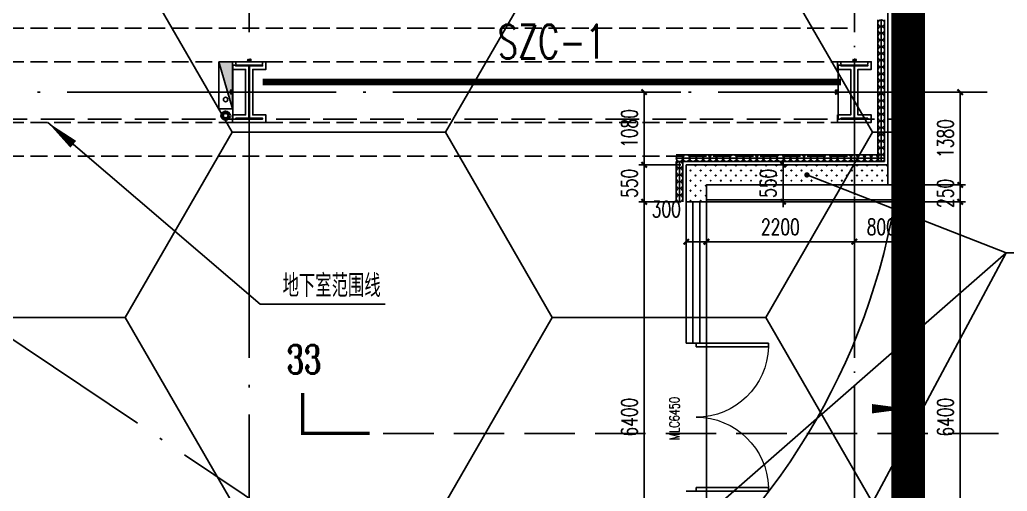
# Model space of a CAD drawing. Extents: x -821772 to -21949, y 506164 to 1049594.
# Drawn here: x -141266 to -126581, y 596840 to 603845 of the extents above; entities that cross this region are included whole.
import ezdxf
from ezdxf.enums import TextEntityAlignment as Align
from ezdxf.xclip import XClip

# ---------------------------------------------------------------- set-up
doc = ezdxf.new("R2010")
doc.units = 0
doc.header["$LTSCALE"] = 1000
doc.header["$MEASUREMENT"] = 0
doc.header["$XCLIPFRAME"] = 2
for name, pattern in [('10平面20250807_t3$0$CENTER', [2, 1.25, -0.25, 0.25, -0.25]), ('10平面20250807_t3$0$DASH', [0.35, 0.25, -0.1]), ('10平面20250807_t3$0$DOTE', [2.42, 2, -0.2, 0.02, -0.2]), ('DASH', [0.35, 0.25, -0.1])]:
    doc.linetypes.add(name, pattern=pattern)
doc.layers.get('Defpoints').update_dxf_attribs({"color": 210})
for name, color, linetype, lineweight in [('1-防火分区线', 201, 'DASH', 50), ('10平面20250807_t3$0$LG-ZF消防', 1, 'Continuous', 60), ('10平面20250807_t3$0$THIN', 8, 'Continuous', 0), ('10平面20250807_t3$0$柱间支撑', 8, '10平面20250807_t3$0$CENTER', 0)]:
    doc.layers.add(name, color=color, linetype=linetype, lineweight=lineweight)
for name, color, linetype in [('10平面20250807_t3$0$10平面$0$WINDOW', 8, 'Continuous'), ('10平面20250807_t3$0$10平面$0$WINDOW_TEXT', 8, 'Continuous'), ('10平面20250807_t3$0$A-AXIS-DOTE', 8, '10平面20250807_t3$0$DOTE'), ('10平面20250807_t3$0$A-AXIS-DP', 8, 'Continuous'), ('10平面20250807_t3$0$A-AXIS-SYMB', 8, 'Continuous'), ('10平面20250807_t3$0$A-CURTAIN', 8, 'Continuous'), ('10平面20250807_t3$0$A-HATCH-2', 8, 'Continuous'), ('10平面20250807_t3$0$A-HRAIL', 8, 'Continuous'), ('10平面20250807_t3$0$A-LIN-V', 8, 'Continuous'), ('10平面20250807_t3$0$A-WINDOW', 8, 'Continuous'), ('10平面20250807_t3$0$AS-COLN', 8, 'Continuous'), ('10平面20250807_t3$0$AS-WALL', 8, 'Continuous'), ('10平面20250807_t3$0$AS-结构边线层', 8, 'Continuous'), ('10平面20250807_t3$0$CURTWALL', 8, 'Continuous'), ('10平面20250807_t3$0$DIM_SYMB', 8, 'Continuous'), ('10平面20250807_t3$0$PUB_HATCH', 8, 'Continuous'), ('10平面20250807_t3$0$PUB_TEXT', 8, 'Continuous'), ('10平面20250807_t3$0$SB_ZF消火栓', 10, 'Continuous'), ('10平面20250807_t3$0$SB_ZF消火栓M', 10, 'Continuous'), ('10平面20250807_t3$0$WINDOW', 8, 'Continuous'), ('10平面20250807_t3$0$建-引出', 8, 'Continuous'), ('PUB_HATCH', 8, 'Continuous')]:
    doc.layers.add(name, color=color, linetype=linetype)
doc.styles.add('10平面20250807_t3$0$10平面$0$_TCH_WINDOW', font='SIMPLEX', dxfattribs={"height": 3.5, "bigfont": 'GBCBIG'})
doc.styles.add('10平面20250807_t3$0$_TCH_DIM_T3', font='SIMPLEX', dxfattribs={"width": 0.705882, "bigfont": 'GBCBIG'})
doc.styles.add('10平面20250807_t3$0$_TCH_LABEL', font='COMPLEX', dxfattribs={"bigfont": 'GBCBIG'})
doc.styles.add('10平面20250807_t3$0$A-STANDARD', font='SIMPLEX', dxfattribs={"bigfont": 'GBCBIG'})
doc.styles.add('10平面20250807_t3$0$TSSD_Rein', font='tj-romans1.shx', dxfattribs={"width": 0.7, "bigfont": 'tj-hztxt.shx'})
doc.dimstyles.new('10平面20250807_t3$0$_TCH_ARCH&&10', dxfattribs={"dimtxt": 29.75, "dimasz": 10, "dimexe": 10, "dimexo": 10, "dimgap": 12.625, "dimtad": 1, "dimdec": 0, "dimzin": 0, "dimdsep": 46, "dimtxsty": '10平面20250807_t3$0$_TCH_DIM_T3', "dimblk": '10平面20250807_t3$0$_ArchTick', "dimcen": 0.09, "dimclrt": 7, "dimazin": 2, "dimtfac": 1, "dimtdec": 0, "dimtix": 1, "dimtmove": 2, "dimatfit": 3, "dimfxl": 0, "dimtolj": 1, "dimtzin": 0, "dimarcsym": 0})
doc.dimstyles.new('10平面20250807_t3$0$_TCH_ARCH&&80', dxfattribs={"dimtxt": 238, "dimasz": 80, "dimexe": 80, "dimexo": 80, "dimgap": 101, "dimtad": 1, "dimdec": 0, "dimzin": 0, "dimdsep": 46, "dimtxsty": '10平面20250807_t3$0$_TCH_DIM_T3', "dimblk": '10平面20250807_t3$0$_ArchTick', "dimcen": 0.09, "dimclrt": 7, "dimazin": 2, "dimtfac": 1, "dimtdec": 0, "dimtix": 1, "dimtmove": 2, "dimatfit": 3, "dimfxl": 0, "dimtolj": 1, "dimtzin": 0, "dimarcsym": 0})
pattern_1 = [(45, (25.49, 21.51), (-75.000002, 75.000002), [24, -82.06602]), (135, (192.46, 21.51), (-75.000002, -75.000002), [24, -82.06602])]

# ---------------------------------------------------------------- blocks, each defined once
blk = doc.blocks.new('10平面20250807_t3$0$dote')
at = {"layer": '10平面20250807_t3$0$A-AXIS-DOTE'}
blk.add_line((91882.2, -264080), (91882.2, 36662.3), dxfattribs=at)
at = {"layer": '10平面20250807_t3$0$A-AXIS-DOTE', "ltscale": 2}
for p, q in [((82882.2, -264080), (82882.2, -167560.7)), ((98696.4, -202050), (-97273.6, -202050)), ((73878.2, -202050), (103882.2, -222150))]:
    blk.add_line(p, q, dxfattribs=at)
at = {"layer": '10平面20250807_t3$0$DIM_SYMB', "linetype": '10平面20250807_t3$0$DASH', "ltscale": 3}
blk.add_line((96126.4, -207120), (84476.4, -207120), dxfattribs=at)
at = {"layer": '10平面20250807_t3$0$DIM_SYMB', "const_width": 50}
blk.add_lwpolyline([(83676.4, -206520), (83676.4, -207120), (84676.4, -207120)], dxfattribs=at)
at = {"layer": '10平面20250807_t3$0$PUB_TEXT', "style": '10平面20250807_t3$0$_TCH_LABEL', "width": 0.705882}
blk.add_text('33', height=425, dxfattribs=at).set_placement((83440.7, -206232.5))
blk = doc.blocks.new('10平面20250807_t3$0$43243')
at = {"layer": '10平面20250807_t3$0$AS-结构边线层'}
blk.add_lwpolyline([(-155994, 548520), (-146454, 548520), (-146454, 549070), (-144354, 549070), (-144354, 548520), (-128354, 548520), (-128354, 548810), (-128054, 548810), (-128054, 561350), (-131054, 561350), (-131054, 565490), (-128054, 565490), (-128054, 594490), (-131055, 594490), (-131055, 601390), (-128054, 601390), (-128054, 621120), (-128354, 621120), (-144354, 621120), (-144354, 620570), (-146454, 620570), (-146454, 621120), (-155994, 621120)], dxfattribs=at)
blk = doc.blocks.new('10平面20250807_t3$0$4324324')
at = {"layer": '10平面20250807_t3$0$A-HATCH-2', "linetype": '10平面20250807_t3$0$DASH'}
for p, q in [((-294754.2, 603720.1), (-128854.2, 603720.1)), ((-294754.2, 603220.1), (-128854.2, 603220.1)), ((-294754.2, 602320), (-128854.2, 602320)), ((-294754.2, 601820), (-128854.2, 601820))]:
    blk.add_line(p, q, dxfattribs=at)
blk = doc.blocks.new('10平面20250807_t3$0$_ArchTick')
at = {"color": 0, "linetype": 'ByBlock', "const_width": 0.4}
blk.add_lwpolyline([(-0.5, -0.5), (0.5, 0.5)], dxfattribs=at)
blk = doc.blocks.new('*D10492')
at = {"layer": '10平面20250807_t3$0$A-AXIS-DP', "color": 0, "lineweight": -2}
for p, q in [((-165054, 621030), (-165054, 621079)), ((-165054, 621069), (-164654, 621069)), ((-164654, 621030), (-164654, 621079))]:
    blk.add_line(p, q, dxfattribs=at)
at = {"layer": 'Defpoints', "color": 0}
for p in [(-164654, 621069), (-165054, 621020), (-164654, 621020)]:
    blk.add_point(p, dxfattribs=at)
at = {"layer": '10平面20250807_t3$0$A-AXIS-DP', "color": 0, "lineweight": -2, "xscale": 10, "yscale": 10, "zscale": 10, "rotation": 180}
blk.add_blockref('10平面20250807_t3$0$_ArchTick', (-165054, 621069), dxfattribs=at)
at = {"layer": '10平面20250807_t3$0$A-AXIS-DP', "color": 0, "lineweight": -2, "xscale": 10, "yscale": 10, "zscale": 10}
blk.add_blockref('10平面20250807_t3$0$_ArchTick', (-164654, 621069), dxfattribs=at)
at = {"layer": '10平面20250807_t3$0$A-AXIS-DP', "color": 7, "insert": (-164854, 621096), "char_height": 29.8, "attachment_point": 5, "style": '10平面20250807_t3$0$_TCH_DIM_T3'}
blk.add_mtext('\\A1;400', dxfattribs=at)
blk = doc.blocks.new('*D10493')
at = {"layer": '10平面20250807_t3$0$A-AXIS-DP', "color": 0, "lineweight": -2}
for p, q in [((-165064, 621020), (-165105, 621020)), ((-165095, 620220), (-165095, 621020)), ((-165064, 620220), (-165105, 620220))]:
    blk.add_line(p, q, dxfattribs=at)
at = {"layer": 'Defpoints', "color": 0}
for p in [(-165095, 621020), (-165054, 621020), (-165054, 620220)]:
    blk.add_point(p, dxfattribs=at)
at = {"layer": '10平面20250807_t3$0$A-AXIS-DP', "color": 0, "lineweight": -2, "xscale": 10, "yscale": 10, "zscale": 10}
for p, rotation in [((-165095, 621020), 90), ((-165095, 620220), 270)]:
    blk.add_blockref('10平面20250807_t3$0$_ArchTick', p, dxfattribs=dict(at, rotation=rotation))
at = {"layer": '10平面20250807_t3$0$A-AXIS-DP', "color": 7, "insert": (-165123, 620620), "char_height": 29.8, "attachment_point": 5, "rotation": 90, "style": '10平面20250807_t3$0$_TCH_DIM_T3'}
blk.add_mtext('\\A1;800', dxfattribs=at)
blk = doc.blocks.new('10平面20250807_t3$0$23124232432')
at = {"layer": '10平面20250807_t3$0$柱间支撑', "const_width": 100}
blk.add_lwpolyline([(-129054, 602920), (-137654, 602920)], dxfattribs=at)
at = {"layer": '10平面20250807_t3$0$THIN', "style": '10平面20250807_t3$0$TSSD_Rein', "width": 0.7}
blk.add_text('SZC-1', height=500, dxfattribs=at).set_placement((-133354, 603120), align=Align.BOTTOM_CENTER)
blk = doc.blocks.new('10平面20250807_t3$0$99平面图例外参$0$$LinePat$圆环')
for points in [[(0, 150), (300, 150)], [(0, 0), (300, 0)], [(0, -150), (300, -150)]]:
    blk.add_lwpolyline(points)
at = {"color": 0}
blk.add_circle((150, 0), 150, dxfattribs=at)
blk = doc.blocks.new('10平面20250807_t3$0$34242343243')
at = {"layer": '10平面20250807_t3$0$A-HRAIL', "rotation": 90}
for p, xscale, yscale, zscale in [((-128454, 603845), -0.3341019207554806, 0.3333333333333333, 0.3333333333333333), ((-128454, 603745), -0.3341019207554806, 0.3333333333333333, 0.3333333333333333), ((-128454, 603644), -0.3341019207554806, 0.3333333333333333, 0.3333333333333333), ((-128454, 603544), -0.3341019207554806, 0.3333333333333333, 0.3333333333333333), ((-128454, 603444), -0.3341019207554806, 0.3333333333333333, 0.3333333333333333), ((-128454, 603344), -0.3341019207554806, 0.3333333333333333, 0.3333333333333333), ((-128454, 603243), -0.3341019207554806, 0.3333333333333333, 0.3333333333333333), ((-128454, 603143), -0.3341019207554806, 0.3333333333333333, 0.3333333333333333), ((-128454, 603043), -0.3341019207554806, 0.3333333333333333, 0.3333333333333333), ((-128454, 602943), -0.3341019207554806, 0.3333333333333333, 0.3333333333333333), ((-128454, 602843), -0.3341019207554806, 0.3333333333333333, 0.3333333333333333), ((-128454, 602742), -0.3341019207554806, 0.3333333333333333, 0.3333333333333333), ((-128454, 602642), -0.3341019207554806, 0.3333333333333333, 0.3333333333333333), ((-128454, 602542), -0.3341019207554806, 0.3333333333333333, 0.3333333333333333), ((-128454, 602442), -0.3341019207554806, 0.3333333333333333, 0.3333333333333333), ((-128454, 602341), -0.3341019207554806, 0.3333333333333333, 0.3333333333333333), ((-128454, 602241), -0.3341019207554806, 0.3333333333333333, 0.3333333333333333), ((-128454, 602141), -0.3341019207554806, 0.3333333333333333, 0.3333333333333333), ((-128454, 602041), -0.3341019207554806, 0.3333333333333333, 0.3333333333333333), ((-128454, 601940), -0.3341019207554806, 0.3333333333333333, 0.3333333333333333), ((-128454, 601840), -0.3341019207554806, 0.3333333333333333, 0.3333333333333333), ((-131454, 601640), 0.3333333327368342, 0.3333333327368342, 0.3333333327368342), ((-131454, 601540), 0.3333333327368342, 0.3333333327368342, 0.3333333327368342), ((-131454, 601440), 0.3333333327368342, 0.3333333327368342, 0.3333333327368342), ((-131454, 601340), 0.3333333327368342, 0.3333333327368342, 0.3333333327368342), ((-131454, 601240), 0.3333333327368342, 0.3333333327368342, 0.3333333327368342), ((-131454, 601140), 0.3333333327368342, 0.3333333327368342, 0.3333333327368342)]:
    blk.add_blockref('10平面20250807_t3$0$99平面图例外参$0$$LinePat$圆环', p, dxfattribs=dict(at, xscale=xscale, yscale=yscale, zscale=zscale))
at = {"layer": '10平面20250807_t3$0$A-HRAIL', "xscale": 0.333333326702653, "yscale": 0.333333326702653, "zscale": 0.333333326702653}
for p in [(-131504, 601790), (-131404, 601790), (-131304, 601790), (-131204, 601790), (-131104, 601790), (-131004, 601790), (-130904, 601790), (-130804, 601790), (-130704, 601790), (-130604, 601790), (-130504, 601790), (-130404, 601790), (-130304, 601790), (-130204, 601790), (-130104, 601790), (-130004, 601790), (-129904, 601790), (-129804, 601790), (-129704, 601790), (-129604, 601790), (-129504, 601790), (-129404, 601790), (-129304, 601790), (-129204, 601790), (-129104, 601790), (-129004, 601790), (-128904, 601790), (-128804, 601790), (-128704, 601790), (-128604, 601790), (-128504, 601790)]:
    blk.add_blockref('10平面20250807_t3$0$99平面图例外参$0$$LinePat$圆环', p, dxfattribs=at)
blk = doc.blocks.new('10平面20250807_t3$0$A$C5D961328')
at = {"layer": '10平面20250807_t3$0$SB_ZF消火栓'}
blk.add_hatch(color=256, dxfattribs=at).paths.add_polyline_path([(0, 40), (700, 40), (700, 240)])
at = {"layer": '10平面20250807_t3$0$A-LIN-V', "ltscale": 500}
blk.add_circle((350, 40), 10001, dxfattribs=at)
at = {"layer": '10平面20250807_t3$0$SB_ZF消火栓'}
for p, q in [((700, 240), (0, 240)), ((0, 240), (0, 40)), ((700, 240), (0, 40)), ((700, 240), (700, 40)), ((0, 40), (700, 40))]:
    blk.add_line(p, q, dxfattribs=at)
at = {"layer": '10平面20250807_t3$0$SB_ZF消火栓', "color": 1}
blk.add_circle((140, 140), 32.5, dxfattribs=at)
blk = doc.blocks.new('10平面20250807_t3$0$we42342343234')
at = {"layer": '10平面20250807_t3$0$LG-ZF消防'}
blk.add_circle((-138204, 602420), 50, dxfattribs=at)
at = {"layer": '10平面20250807_t3$0$SB_ZF消火栓M', "rotation": 90}
blk.add_blockref('10平面20250807_t3$0$A$C5D961328', (-138064, 602520), dxfattribs=at)
blk = doc.blocks.new('10平面20250807_t3$0$234243242332')
at = {"layer": '10平面20250807_t3$0$SB_ZF消火栓'}
blk.add_blockref('10平面20250807_t3$0$we42342343234', (0, 0), dxfattribs=at)
blk = doc.blocks.new('*D11328')
at = {"layer": '10平面20250807_t3$0$A-AXIS-DP', "color": 0, "lineweight": -2}
for p, q in [((-129627, 601690), (-129995, 601690)), ((-129915, 601690), (-129915, 601770)), ((-129915, 601140), (-129915, 601690)), ((-129627, 601140), (-129995, 601140)), ((-129915, 601140), (-129915, 601060))]:
    blk.add_line(p, q, dxfattribs=at)
at = {"layer": 'Defpoints', "color": 0}
for p in [(-129915, 601690), (-129547, 601690), (-129547, 601140)]:
    blk.add_point(p, dxfattribs=at)
at = {"layer": '10平面20250807_t3$0$A-AXIS-DP', "color": 0, "lineweight": -2, "xscale": 80, "yscale": 80, "zscale": 80}
for p, rotation in [((-129915, 601690), 270), ((-129915, 601140), 90)]:
    blk.add_blockref('10平面20250807_t3$0$_ArchTick', p, dxfattribs=dict(at, rotation=rotation))
at = {"layer": '10平面20250807_t3$0$A-AXIS-DP', "color": 7, "insert": (-130135, 601415), "char_height": 238, "attachment_point": 5, "rotation": 90, "style": '10平面20250807_t3$0$_TCH_DIM_T3'}
blk.add_mtext('\\A1;550', dxfattribs=at)
blk = doc.blocks.new('*D11811')
at = {"layer": '10平面20250807_t3$0$A-AXIS-DP', "color": 0, "lineweight": -2}
for p, q in [((-127974, 601140), (-127200, 601140)), ((-127280, 594740), (-127280, 601140)), ((-127974, 594740), (-127200, 594740))]:
    blk.add_line(p, q, dxfattribs=at)
at = {"layer": 'Defpoints', "color": 0}
for p in [(-128054, 601140), (-127280, 601140), (-128054, 594740)]:
    blk.add_point(p, dxfattribs=at)
at = {"layer": '10平面20250807_t3$0$A-AXIS-DP', "color": 0, "lineweight": -2, "xscale": 80, "yscale": 80, "zscale": 80}
for p, rotation in [((-127280, 601140), 90), ((-127280, 594740), 270)]:
    blk.add_blockref('10平面20250807_t3$0$_ArchTick', p, dxfattribs=dict(at, rotation=rotation))
at = {"layer": '10平面20250807_t3$0$A-AXIS-DP', "color": 7, "insert": (-127500, 597940), "char_height": 238, "attachment_point": 5, "rotation": 90, "style": '10平面20250807_t3$0$_TCH_DIM_T3'}
blk.add_mtext('\\A1;6400', dxfattribs=at)
blk = doc.blocks.new('*D11812')
at = {"layer": '10平面20250807_t3$0$A-AXIS-DP', "color": 0, "lineweight": -2}
for p, q in [((-127974, 601390), (-127200, 601390)), ((-127280, 601390), (-127280, 601470)), ((-127280, 601140), (-127280, 601390)), ((-127974, 601140), (-127200, 601140)), ((-127280, 601140), (-127280, 601060))]:
    blk.add_line(p, q, dxfattribs=at)
at = {"layer": 'Defpoints', "color": 0}
for p in [(-128054, 601390), (-127280, 601390), (-128054, 601140)]:
    blk.add_point(p, dxfattribs=at)
at = {"layer": '10平面20250807_t3$0$A-AXIS-DP', "color": 0, "lineweight": -2, "xscale": 80, "yscale": 80, "zscale": 80}
for p, rotation in [((-127280, 601390), 270), ((-127280, 601140), 90)]:
    blk.add_blockref('10平面20250807_t3$0$_ArchTick', p, dxfattribs=dict(at, rotation=rotation))
at = {"layer": '10平面20250807_t3$0$A-AXIS-DP', "color": 7, "insert": (-127500, 601265), "char_height": 238, "attachment_point": 5, "rotation": 90, "style": '10平面20250807_t3$0$_TCH_DIM_T3'}
blk.add_mtext('\\A1;250', dxfattribs=at)
blk = doc.blocks.new('*D11813')
at = {"layer": '10平面20250807_t3$0$A-AXIS-DP', "color": 0, "lineweight": -2}
for p, q in [((-127974, 602770), (-127200, 602770)), ((-127280, 601390), (-127280, 602770)), ((-127974, 601390), (-127200, 601390))]:
    blk.add_line(p, q, dxfattribs=at)
at = {"layer": 'Defpoints', "color": 0}
for p in [(-128054, 602770), (-127280, 602770), (-128054, 601390)]:
    blk.add_point(p, dxfattribs=at)
at = {"layer": '10平面20250807_t3$0$A-AXIS-DP', "color": 0, "lineweight": -2, "xscale": 80, "yscale": 80, "zscale": 80}
for p, rotation in [((-127280, 602770), 90), ((-127280, 601390), 270)]:
    blk.add_blockref('10平面20250807_t3$0$_ArchTick', p, dxfattribs=dict(at, rotation=rotation))
at = {"layer": '10平面20250807_t3$0$A-AXIS-DP', "color": 7, "insert": (-127500, 602080), "char_height": 238, "attachment_point": 5, "rotation": 90, "style": '10平面20250807_t3$0$_TCH_DIM_T3'}
blk.add_mtext('\\A1;1380', dxfattribs=at)
blk = doc.blocks.new('*D11922')
at = {"layer": '10平面20250807_t3$0$A-AXIS-DP', "color": 0, "lineweight": -2}
for p, q in [((-131435, 602770), (-132060, 602770)), ((-131980, 601690), (-131980, 602770)), ((-131435, 601690), (-132060, 601690))]:
    blk.add_line(p, q, dxfattribs=at)
at = {"layer": 'Defpoints', "color": 0}
for p in [(-131980, 602770), (-131355, 602770), (-131355, 601690)]:
    blk.add_point(p, dxfattribs=at)
at = {"layer": '10平面20250807_t3$0$A-AXIS-DP', "color": 0, "lineweight": -2, "xscale": 80, "yscale": 80, "zscale": 80}
for p, rotation in [((-131980, 602770), 90), ((-131980, 601690), 270)]:
    blk.add_blockref('10平面20250807_t3$0$_ArchTick', p, dxfattribs=dict(at, rotation=rotation))
at = {"layer": '10平面20250807_t3$0$A-AXIS-DP', "color": 7, "insert": (-132200, 602230), "char_height": 238, "attachment_point": 5, "rotation": 90, "style": '10平面20250807_t3$0$_TCH_DIM_T3'}
blk.add_mtext('\\A1;1080', dxfattribs=at)
blk = doc.blocks.new('*D11923')
at = {"layer": '10平面20250807_t3$0$A-AXIS-DP', "color": 0, "lineweight": -2}
for p, q in [((-131435, 601690), (-132060, 601690)), ((-131980, 601690), (-131980, 601770)), ((-131980, 601140), (-131980, 601690)), ((-131435, 601140), (-132060, 601140)), ((-131980, 601140), (-131980, 601060))]:
    blk.add_line(p, q, dxfattribs=at)
at = {"layer": 'Defpoints', "color": 0}
for p in [(-131980, 601690), (-131355, 601690), (-131355, 601140)]:
    blk.add_point(p, dxfattribs=at)
at = {"layer": '10平面20250807_t3$0$A-AXIS-DP', "color": 0, "lineweight": -2, "xscale": 80, "yscale": 80, "zscale": 80}
for p, rotation in [((-131980, 601690), 270), ((-131980, 601140), 90)]:
    blk.add_blockref('10平面20250807_t3$0$_ArchTick', p, dxfattribs=dict(at, rotation=rotation))
at = {"layer": '10平面20250807_t3$0$A-AXIS-DP', "color": 7, "insert": (-132200, 601415), "char_height": 238, "attachment_point": 5, "rotation": 90, "style": '10平面20250807_t3$0$_TCH_DIM_T3'}
blk.add_mtext('\\A1;550', dxfattribs=at)
blk = doc.blocks.new('*D11924')
at = {"layer": '10平面20250807_t3$0$A-AXIS-DP', "color": 0, "lineweight": -2}
for p, q in [((-131435, 601140), (-132060, 601140)), ((-131980, 594740), (-131980, 601140)), ((-131435, 594740), (-132060, 594740))]:
    blk.add_line(p, q, dxfattribs=at)
at = {"layer": 'Defpoints', "color": 0}
for p in [(-131980, 601140), (-131355, 601140), (-131355, 594740)]:
    blk.add_point(p, dxfattribs=at)
at = {"layer": '10平面20250807_t3$0$A-AXIS-DP', "color": 0, "lineweight": -2, "xscale": 80, "yscale": 80, "zscale": 80}
for p, rotation in [((-131980, 601140), 90), ((-131980, 594740), 270)]:
    blk.add_blockref('10平面20250807_t3$0$_ArchTick', p, dxfattribs=dict(at, rotation=rotation))
at = {"layer": '10平面20250807_t3$0$A-AXIS-DP', "color": 7, "insert": (-132200, 597940), "char_height": 238, "attachment_point": 5, "rotation": 90, "style": '10平面20250807_t3$0$_TCH_DIM_T3'}
blk.add_mtext('\\A1;6400', dxfattribs=at)
blk = doc.blocks.new('*D11926')
at = {"layer": '10平面20250807_t3$0$A-AXIS-DP', "color": 0, "lineweight": -2}
for p, q in [((-128854, 601220), (-128854, 600467)), ((-128054, 601220), (-128054, 600467)), ((-128854, 600547), (-128054, 600547))]:
    blk.add_line(p, q, dxfattribs=at)
at = {"layer": 'Defpoints', "color": 0}
for p in [(-128854, 601300), (-128054, 601300), (-128054, 600547)]:
    blk.add_point(p, dxfattribs=at)
at = {"layer": '10平面20250807_t3$0$A-AXIS-DP', "color": 0, "lineweight": -2, "xscale": 80, "yscale": 80, "zscale": 80, "rotation": 180}
blk.add_blockref('10平面20250807_t3$0$_ArchTick', (-128854, 600547), dxfattribs=at)
at = {"layer": '10平面20250807_t3$0$A-AXIS-DP', "color": 0, "lineweight": -2, "xscale": 80, "yscale": 80, "zscale": 80}
blk.add_blockref('10平面20250807_t3$0$_ArchTick', (-128054, 600547), dxfattribs=at)
at = {"layer": '10平面20250807_t3$0$A-AXIS-DP', "color": 7, "insert": (-128454, 600767), "char_height": 238, "attachment_point": 5, "style": '10平面20250807_t3$0$_TCH_DIM_T3'}
blk.add_mtext('\\A1;800', dxfattribs=at)
blk = doc.blocks.new('*D11927')
at = {"layer": '10平面20250807_t3$0$A-AXIS-DP', "color": 0, "lineweight": -2}
for p, q in [((-131054, 601220), (-131054, 600467)), ((-128854, 601220), (-128854, 600467)), ((-131054, 600547), (-128854, 600547))]:
    blk.add_line(p, q, dxfattribs=at)
at = {"layer": 'Defpoints', "color": 0}
for p in [(-131054, 601300), (-128854, 601300), (-128854, 600547)]:
    blk.add_point(p, dxfattribs=at)
at = {"layer": '10平面20250807_t3$0$A-AXIS-DP', "color": 0, "lineweight": -2, "xscale": 80, "yscale": 80, "zscale": 80, "rotation": 180}
blk.add_blockref('10平面20250807_t3$0$_ArchTick', (-131054, 600547), dxfattribs=at)
at = {"layer": '10平面20250807_t3$0$A-AXIS-DP', "color": 0, "lineweight": -2, "xscale": 80, "yscale": 80, "zscale": 80}
blk.add_blockref('10平面20250807_t3$0$_ArchTick', (-128854, 600547), dxfattribs=at)
at = {"layer": '10平面20250807_t3$0$A-AXIS-DP', "color": 7, "insert": (-129954, 600767), "char_height": 238, "attachment_point": 5, "style": '10平面20250807_t3$0$_TCH_DIM_T3'}
blk.add_mtext('\\A1;2200', dxfattribs=at)
blk = doc.blocks.new('*D11928')
at = {"layer": '10平面20250807_t3$0$A-AXIS-DP', "color": 0, "lineweight": -2}
for p, q in [((-131355, 601220), (-131355, 600467)), ((-131054, 601220), (-131054, 600467)), ((-131355, 600547), (-131054, 600547))]:
    blk.add_line(p, q, dxfattribs=at)
at = {"layer": 'Defpoints', "color": 0}
for p in [(-131355, 601300), (-131054, 601300), (-131054, 600547)]:
    blk.add_point(p, dxfattribs=at)
at = {"layer": '10平面20250807_t3$0$A-AXIS-DP', "color": 0, "lineweight": -2, "xscale": 80, "yscale": 80, "zscale": 80, "rotation": 180}
blk.add_blockref('10平面20250807_t3$0$_ArchTick', (-131355, 600547), dxfattribs=at)
at = {"layer": '10平面20250807_t3$0$A-AXIS-DP', "color": 0, "lineweight": -2, "xscale": 80, "yscale": 80, "zscale": 80}
blk.add_blockref('10平面20250807_t3$0$_ArchTick', (-131054, 600547), dxfattribs=at)
at = {"layer": '10平面20250807_t3$0$A-AXIS-DP', "color": 7, "insert": (-131651, 601030), "char_height": 238, "attachment_point": 5, "style": '10平面20250807_t3$0$_TCH_DIM_T3'}
blk.add_mtext('\\A1;300', dxfattribs=at)
blk = doc.blocks.new('10平面20250807_t3$0$10平面$0$$DorLib2D$00000002')
for p, q in [((-0.5, 0), (-0.5, 0.4875)), ((-0.475, 0.4875), (-0.5, 0.4875)), ((-0.475, 0), (-0.475, 0.4875)), ((0.475, 0), (0.475, 0.4875)), ((0.475, 0.4875), (0.5, 0.4875)), ((0.5, 0), (0.5, 0.4875)), ((-0.5, 0), (-0.475, 0)), ((0.5, 0), (0.475, 0))]:
    blk.add_line(p, q)
at = {"lineweight": 13}
for centre, start, end in [((-0.4875, 0), 0, 88.53072), ((0.4875, 0), 91.46928, 180)]:
    blk.add_arc(centre, 0.4875, start, end, dxfattribs=at)
blk = doc.blocks.new('10平面20250807_t3$0$w42343243')
at = {"layer": '10平面20250807_t3$0$A-HATCH-2'}
blk.add_lwpolyline([(-165104.2, 621070), (-164604.2, 621070), (-164604.2, 620958), (-164800.2, 620958), (-164800.2, 620282), (-164604.2, 620282), (-164604.2, 620170), (-165104.2, 620170), (-165104.2, 620282), (-164908.2, 620282), (-164908.2, 620958), (-165104.2, 620958)], close=True, dxfattribs=at)
at = {"layer": '10平面20250807_t3$0$AS-COLN', "color": 3}
blk.add_lwpolyline([(-165054.2, 621020), (-164654.2, 621020), (-164654.2, 621008), (-164850.2, 621008), (-164850.2, 620232), (-164654.2, 620232), (-164654.2, 620220), (-165054.2, 620220), (-165054.2, 620232), (-164858.2, 620232), (-164858.2, 621008), (-165054.2, 621008)], close=True, dxfattribs=at)
at = {"layer": '10平面20250807_t3$0$A-AXIS-DP'}
for p1, p2, distance, picture, middle in [((-165054.2, 621020), (-164654.2, 621020), 48.8, '*D10492', (-164854.2, 621096.2)), ((-165054.2, 620220), (-165054.2, 621020), 41.2, '*D10493', (-165122.9, 620620))]:
    dim = blk.add_aligned_dim(p1=p1, p2=p2, distance=distance, dimstyle='10平面20250807_t3$0$_TCH_ARCH&&10', dxfattribs=at)
    dim.commit()
    dim.dimension.update_dxf_attribs({"geometry": picture, "text_midpoint": middle})
blk = doc.blocks.new('10平面20250807_t3$0$42343')
at = {"layer": '10平面20250807_t3$0$A-WINDOW'}
for p in [(27000, -17850), (36000, -17850)]:
    blk.add_blockref('10平面20250807_t3$0$w42343243', p, dxfattribs=at)
blk = doc.blocks.new('10平面20250807_t3')
at = {"layer": '10平面20250807_t3$0$PUB_HATCH'}
h = blk.add_hatch(dxfattribs=at)
h.set_pattern_fill('石膏板', color=256, scale=30, style=0)
h.set_pattern_definition(pattern_1)
h.paths.add_polyline_path([(-131354.6, 601690), (-131054.6, 601390), (-128354.2, 601390), (-128354.2, 601690)])
h = blk.add_hatch(dxfattribs=at)
h.set_pattern_fill('石膏板', color=256, scale=30, style=0)
h.set_pattern_definition(pattern_1)
h.paths.add_polyline_path([(-131354.6, 601690), (-131354.6, 601140), (-131054.6, 601140), (-131054.6, 601390)])
at = {"linetype": '10平面20250807_t3$0$DASH', "ltscale": 2}
blk.add_lwpolyline([(-147254.2, 602370), (-128054.2, 602370), (-128054.2, 621119.8), (-147254.2, 621119.8)], close=True, dxfattribs=at)
at = {"layer": '10平面20250807_t3$0$10平面$0$WINDOW'}
blk.add_line((-131054.6, 599040), (-131054.6, 596840), dxfattribs=at)
at = {"layer": '10平面20250807_t3$0$A-AXIS-SYMB'}
for p, q in [((-129559.6, 601540), (-126594.7, 600383.2)), ((-131204.2, 596356.5), (-126594.7, 600383.2)), ((-129835.6, 594340), (-126594.7, 600383.2)), ((-126594.7, 600383.2), (-122228.5, 600383.2))]:
    blk.add_line(p, q, dxfattribs=at)
at = {"layer": '10平面20250807_t3$0$A-AXIS-SYMB', "const_width": 40}
blk.add_lwpolyline([(-129578.2, 601547.3, 1), (-129541, 601532.7, 1)], format="xyb", close=True, dxfattribs=at)
at = {"layer": '10平面20250807_t3$0$A-AXIS-SYMB'}
blk.add_lwpolyline([(-129527.7, 598065.8, 0, 0, 0), (-128067.7, 598065.8, 0, 140, 0), (-128592.7, 598065.8, 0, 0, 0)], format="xyseb", dxfattribs=at)
at = {"layer": '10平面20250807_t3$0$A-CURTAIN'}
for points in [[(-128054.2, 601390), (-128054.2, 601140), (-131054.2, 601140)], [(-128084.2, 601390), (-128084.2, 601170), (-131054.2, 601170)]]:
    blk.add_lwpolyline(points, dxfattribs=at)
at = {"layer": '10平面20250807_t3$0$AS-WALL'}
for p, q in [((-131354.6, 601690), (-128354.2, 601690)), ((-131354.6, 601690), (-131354.6, 601140)), ((-131054.6, 601390), (-128354.2, 601390)), ((-131054.6, 601140), (-131054.6, 601390)), ((-131354.6, 601140), (-131054.6, 601140))]:
    blk.add_line(p, q, dxfattribs=at)
at = {"layer": '10平面20250807_t3$0$CURTWALL'}
for p, q in [((-128354.2, 620720), (-128354.2, 601540)), ((-128254.2, 620720), (-128254.2, 601540)), ((-128154.2, 620720), (-128154.2, 601540)), ((-128054.2, 620720), (-128054.2, 601540)), ((-128354.2, 601540), (-128354.2, 601390)), ((-128254.2, 601540), (-128254.2, 601390)), ((-128154.2, 601540), (-128154.2, 601390)), ((-128054.2, 601540), (-128054.2, 601390)), ((-128054.2, 601390), (-128354.2, 601390))]:
    blk.add_line(p, q, dxfattribs=at)
at = {"layer": '10平面20250807_t3$0$WINDOW'}
for p, q in [((-131354.6, 601140), (-131354.6, 599040)), ((-131254.6, 601140), (-131254.6, 599040)), ((-131154.6, 601140), (-131154.6, 599040)), ((-131054.6, 601140), (-131054.6, 599040)), ((-131108.8, 599040), (-131354.6, 599040)), ((-131108.8, 596840), (-131354.6, 596840))]:
    blk.add_line(p, q, dxfattribs=at)
at = {"layer": '10平面20250807_t3$0$建-引出'}
for p, q in [((-140850, 602319.9), (-137690, 599620)), ((-137690, 599620), (-135830, 599620))]:
    blk.add_line(p, q, dxfattribs=at)
blk.add_lwpolyline([(-140850, 602319.9, 0, 133.3, 0), (-140469.9, 601995.2, 0, 0, 0)], format="xyseb", dxfattribs=at)
at = {"layer": '10平面20250807_t3$0$10平面$0$WINDOW'}
ref = blk.add_blockref('10平面20250807_t3$0$10平面$0$$DorLib2D$00000002', (-131204.6, 597940), dxfattribs=dict(at, xscale=-2200, yscale=2200, zscale=300, rotation=270.0000000014832))
ref.add_attrib('A', 'MLC6450', (-131455.6, 597600), dxfattribs={"layer": '10平面20250807_t3$0$10平面$0$WINDOW_TEXT', "ltscale": 500, "height": 148.75, "rotation": 90, "style": '10平面20250807_t3$0$10平面$0$_TCH_WINDOW', "width": 0.705882})
at = {"layer": '10平面20250807_t3$0$A-WINDOW'}
for name in ['10平面20250807_t3$0$43243', '10平面20250807_t3$0$42343', '10平面20250807_t3$0$4324324']:
    blk.add_blockref(name, (0, 0), dxfattribs=at)
at = {"layer": '10平面20250807_t3$0$AS-WALL'}
blk.add_blockref('10平面20250807_t3$0$dote', (-220736.4, 804820), dxfattribs=at)
at = {"layer": '10平面20250807_t3$0$DIM_SYMB'}
blk.add_blockref('10平面20250807_t3$0$34242343243', (0, 0), dxfattribs=at)
at = {"layer": '10平面20250807_t3$0$SB_ZF消火栓', "linetype": 'Continuous'}
blk.add_blockref('10平面20250807_t3$0$234243242332', (0, 0), dxfattribs=at)
at = {"layer": '10平面20250807_t3$0$柱间支撑'}
blk.add_blockref('10平面20250807_t3$0$23124232432', (0, 0), dxfattribs=at)
at = {"layer": '10平面20250807_t3$0$PUB_TEXT', "style": '10平面20250807_t3$0$A-STANDARD'}
blk.add_text('地下室范围线', height=337.59, dxfattribs=at).set_placement((-137357.3, 599725))
at = {"layer": '10平面20250807_t3$0$A-AXIS-DP'}
for p1, p2, distance, picture, middle in [((-131354.6, 601690), (-131354.6, 602770), 625.4, '*D11922', (-132200, 602230)), ((-128054.2, 601390), (-128054.2, 602770), -774.2, '*D11813', (-127500, 602080)), ((-131354.6, 601140), (-131354.6, 601690), 625.4, '*D11923', (-132200, 601415)), ((-129546.6, 601140), (-129546.6, 601690), 368.9, '*D11328', (-130135.4, 601415)), ((-128054.2, 601140), (-128054.2, 601390), -774.2, '*D11812', (-127500, 601265)), ((-131054.2, 601300), (-128854.2, 601300), -752.8, '*D11927', (-129954.2, 600767.2)), ((-128854.2, 601300), (-128054.2, 601300), -752.8, '*D11926', (-128454.2, 600767.2)), ((-131354.6, 594740), (-131354.6, 601140), 625.4, '*D11924', (-132200, 597940)), ((-128054.2, 594740), (-128054.2, 601140), -774.2, '*D11811', (-127500, 597940))]:
    dim = blk.add_aligned_dim(p1=p1, p2=p2, distance=distance, dimstyle='10平面20250807_t3$0$_TCH_ARCH&&80', dxfattribs=at)
    dim.commit()
    dim.dimension.update_dxf_attribs({"geometry": picture, "text_midpoint": middle})
dim = blk.add_linear_dim(base=(-131054.2, 600547.2), p1=(-131354.6, 601300), p2=(-131054.2, 601300), angle=0, dimstyle='10平面20250807_t3$0$_TCH_ARCH&&80', dxfattribs=at)
dim.commit()
dim.dimension.update_dxf_attribs({"geometry": '*D11928', "text_midpoint": (-131650.6, 601030), "dimtype": 129})

msp = doc.modelspace()

# ---------------------------------------------------------------- block references
at = {"ltscale": 100}
ref = msp.add_blockref('10平面20250807_t3', (0, 0), dxfattribs=at)
XClip(ref).set_block_clipping_path([(-386212.6353242097, 506163.79756496), (-21948.7593967821, 884998.2285294847)])

# ---------------------------------------------------------------- next in the draw order: hatches: boundary and pattern name
at = {"layer": 'PUB_HATCH', "ltscale": 5000}
h = msp.add_hatch(dxfattribs=at)
h.set_pattern_fill('HONEY', color=8, scale=2000)
h.set_pattern_definition([(0, (0, 0), (4762.5, 2749.63), [3175, -6350]), (120, (0, 0), (-4762.499, 2749.631), [3175, -6350]), (60, (0, 0), (0.0006, 5499.261), [-6350, 3175])])
h.paths.add_polyline_path([(-252854.2, 548219.9), (-252854.2, 548720), (-254254.2, 548720), (-254254.2, 548219.9), (-313754.2, 548219.9), (-313754.2, 567383.2), (-296221.3, 621420), (-254254.2, 621420), (-254254.2, 620920), (-252854.2, 620920), (-252854.2, 621420), (-200254.2, 621420), (-200254.2, 620920), (-198854.2, 620920), (-198854.2, 621420), (-146254.2, 621420), (-146254.2, 620920), (-144854.2, 620920), (-144854.2, 621420), (-128054.2, 621420), (-128054.2, 548219.9), (-144854.2, 548219.9), (-144854.2, 548720), (-146254.2, 548720), (-146254.2, 548219.9), (-198854.2, 548219.9), (-198854.2, 548720), (-200254.2, 548720), (-200254.2, 548219.9)])

# ---------------------------------------------------------------- next in the draw order: linework, layer by layer
at = {"layer": '1-防火分区线', "color": 1, "linetype": 'DASH', "ltscale": 5, "const_width": 500}
msp.add_lwpolyline([(-198854.2, 621420), (-146254.2, 621420), (-146254.2, 620920), (-144854.2, 620920), (-144854.2, 621420), (-128054.2, 621420), (-128054.2, 548219.9), (-144854.2, 548219.9), (-144854.2, 548720), (-146254.2, 548720), (-146254.2, 548219.9), (-198854.2, 548219.9)], dxfattribs=at)

doc.saveas('drawing.dxf')
